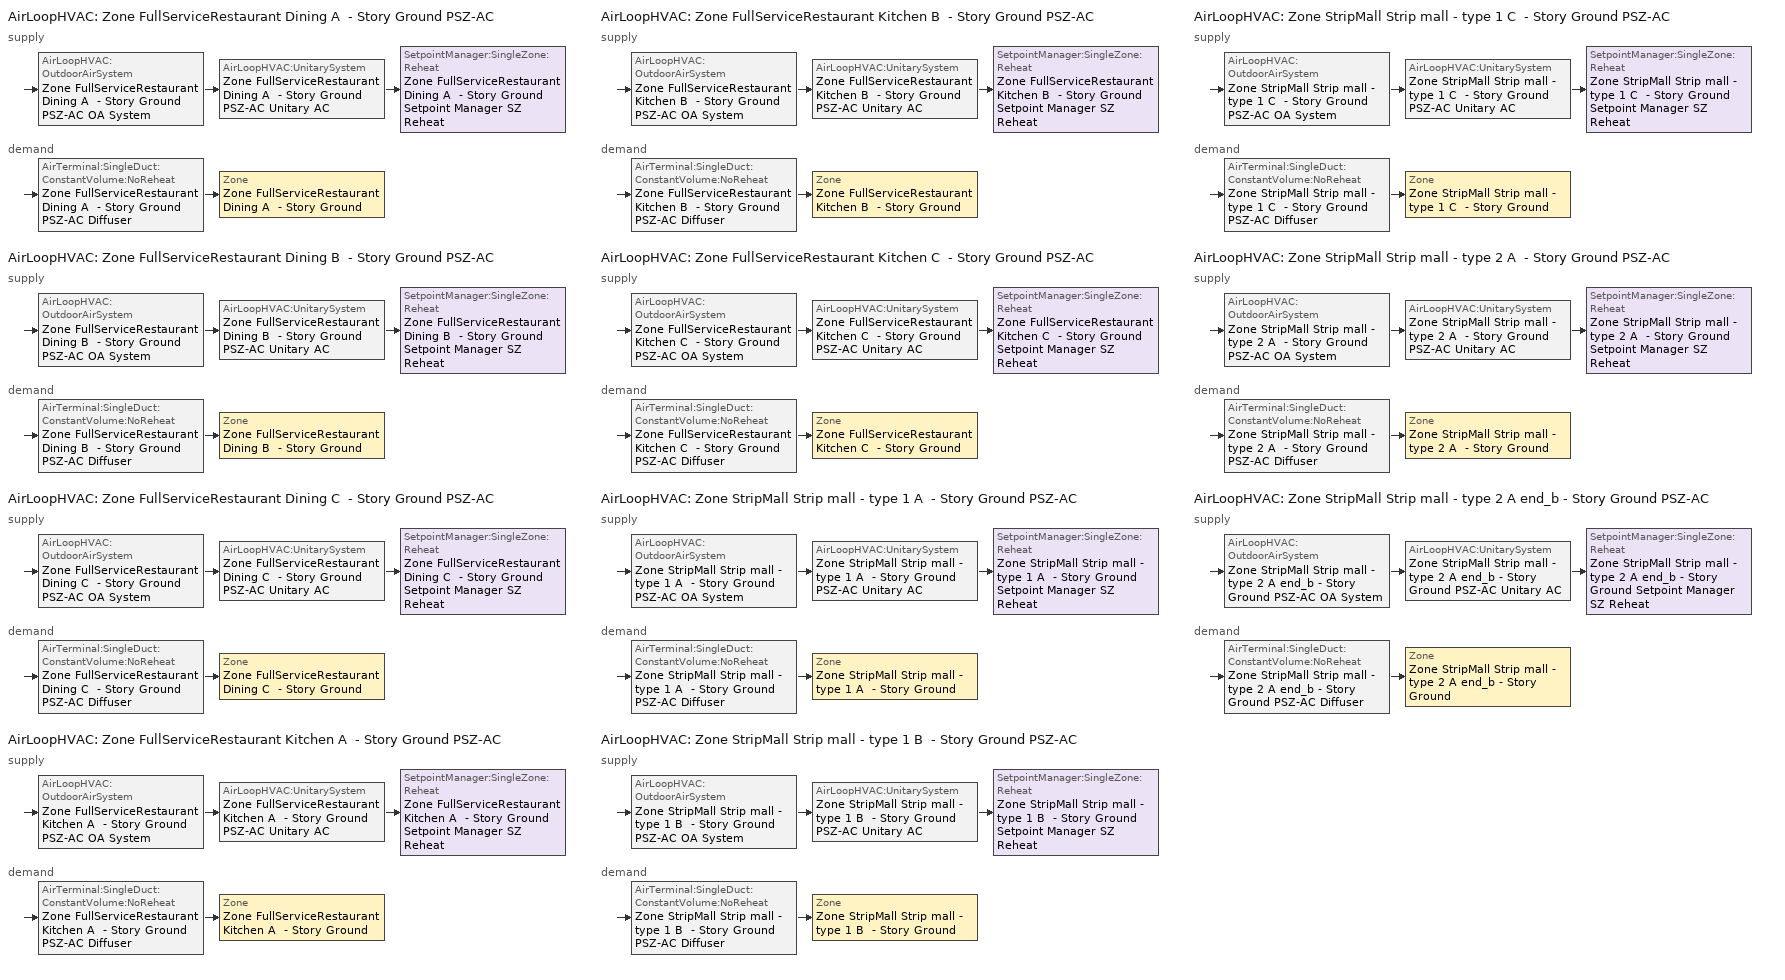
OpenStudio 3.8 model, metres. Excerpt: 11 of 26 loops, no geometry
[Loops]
AirLoopHVAC 'Zone FullServiceRestaurant Dining A  - Story Ground PSZ-AC'
 supply: AirLoopHVAC:OutdoorAirSystem 'Zone FullServiceRestaurant Dining A  - Story Ground PSZ-AC OA System' > AirLoopHVAC:UnitarySystem 'Zone FullServiceRestaurant Dining A  - Story Ground PSZ-AC Unitary AC' > SetpointManager:SingleZone:Reheat 'Zone FullServiceRestaurant Dining A  - Story Ground Setpoint Manager SZ Reheat'
 demand: AirTerminal:SingleDuct:ConstantVolume:NoReheat 'Zone FullServiceRestaurant Dining A  - Story Ground PSZ-AC Diffuser' > Zone 'Zone FullServiceRestaurant Dining A  - Story Ground'
AirLoopHVAC 'Zone FullServiceRestaurant Dining B  - Story Ground PSZ-AC'
 supply: AirLoopHVAC:OutdoorAirSystem 'Zone FullServiceRestaurant Dining B  - Story Ground PSZ-AC OA System' > AirLoopHVAC:UnitarySystem 'Zone FullServiceRestaurant Dining B  - Story Ground PSZ-AC Unitary AC' > SetpointManager:SingleZone:Reheat 'Zone FullServiceRestaurant Dining B  - Story Ground Setpoint Manager SZ Reheat'
 demand: AirTerminal:SingleDuct:ConstantVolume:NoReheat 'Zone FullServiceRestaurant Dining B  - Story Ground PSZ-AC Diffuser' > Zone 'Zone FullServiceRestaurant Dining B  - Story Ground'
AirLoopHVAC 'Zone FullServiceRestaurant Dining C  - Story Ground PSZ-AC'
 supply: AirLoopHVAC:OutdoorAirSystem 'Zone FullServiceRestaurant Dining C  - Story Ground PSZ-AC OA System' > AirLoopHVAC:UnitarySystem 'Zone FullServiceRestaurant Dining C  - Story Ground PSZ-AC Unitary AC' > SetpointManager:SingleZone:Reheat 'Zone FullServiceRestaurant Dining C  - Story Ground Setpoint Manager SZ Reheat'
 demand: AirTerminal:SingleDuct:ConstantVolume:NoReheat 'Zone FullServiceRestaurant Dining C  - Story Ground PSZ-AC Diffuser' > Zone 'Zone FullServiceRestaurant Dining C  - Story Ground'
AirLoopHVAC 'Zone FullServiceRestaurant Kitchen A  - Story Ground PSZ-AC'
 supply: AirLoopHVAC:OutdoorAirSystem 'Zone FullServiceRestaurant Kitchen A  - Story Ground PSZ-AC OA System' > AirLoopHVAC:UnitarySystem 'Zone FullServiceRestaurant Kitchen A  - Story Ground PSZ-AC Unitary AC' > SetpointManager:SingleZone:Reheat 'Zone FullServiceRestaurant Kitchen A  - Story Ground Setpoint Manager SZ Reheat'
 demand: AirTerminal:SingleDuct:ConstantVolume:NoReheat 'Zone FullServiceRestaurant Kitchen A  - Story Ground PSZ-AC Diffuser' > Zone 'Zone FullServiceRestaurant Kitchen A  - Story Ground'
AirLoopHVAC 'Zone FullServiceRestaurant Kitchen B  - Story Ground PSZ-AC'
 supply: AirLoopHVAC:OutdoorAirSystem 'Zone FullServiceRestaurant Kitchen B  - Story Ground PSZ-AC OA System' > AirLoopHVAC:UnitarySystem 'Zone FullServiceRestaurant Kitchen B  - Story Ground PSZ-AC Unitary AC' > SetpointManager:SingleZone:Reheat 'Zone FullServiceRestaurant Kitchen B  - Story Ground Setpoint Manager SZ Reheat'
 demand: AirTerminal:SingleDuct:ConstantVolume:NoReheat 'Zone FullServiceRestaurant Kitchen B  - Story Ground PSZ-AC Diffuser' > Zone 'Zone FullServiceRestaurant Kitchen B  - Story Ground'
AirLoopHVAC 'Zone FullServiceRestaurant Kitchen C  - Story Ground PSZ-AC'
 supply: AirLoopHVAC:OutdoorAirSystem 'Zone FullServiceRestaurant Kitchen C  - Story Ground PSZ-AC OA System' > AirLoopHVAC:UnitarySystem 'Zone FullServiceRestaurant Kitchen C  - Story Ground PSZ-AC Unitary AC' > SetpointManager:SingleZone:Reheat 'Zone FullServiceRestaurant Kitchen C  - Story Ground Setpoint Manager SZ Reheat'
 demand: AirTerminal:SingleDuct:ConstantVolume:NoReheat 'Zone FullServiceRestaurant Kitchen C  - Story Ground PSZ-AC Diffuser' > Zone 'Zone FullServiceRestaurant Kitchen C  - Story Ground'
AirLoopHVAC 'Zone StripMall Strip mall - type 1 A  - Story Ground PSZ-AC'
 supply: AirLoopHVAC:OutdoorAirSystem 'Zone StripMall Strip mall - type 1 A  - Story Ground PSZ-AC OA System' > AirLoopHVAC:UnitarySystem 'Zone StripMall Strip mall - type 1 A  - Story Ground PSZ-AC Unitary AC' > SetpointManager:SingleZone:Reheat 'Zone StripMall Strip mall - type 1 A  - Story Ground Setpoint Manager SZ Reheat'
 demand: AirTerminal:SingleDuct:ConstantVolume:NoReheat 'Zone StripMall Strip mall - type 1 A  - Story Ground PSZ-AC Diffuser' > Zone 'Zone StripMall Strip mall - type 1 A  - Story Ground'
AirLoopHVAC 'Zone StripMall Strip mall - type 1 B  - Story Ground PSZ-AC'
 supply: AirLoopHVAC:OutdoorAirSystem 'Zone StripMall Strip mall - type 1 B  - Story Ground PSZ-AC OA System' > AirLoopHVAC:UnitarySystem 'Zone StripMall Strip mall - type 1 B  - Story Ground PSZ-AC Unitary AC' > SetpointManager:SingleZone:Reheat 'Zone StripMall Strip mall - type 1 B  - Story Ground Setpoint Manager SZ Reheat'
 demand: AirTerminal:SingleDuct:ConstantVolume:NoReheat 'Zone StripMall Strip mall - type 1 B  - Story Ground PSZ-AC Diffuser' > Zone 'Zone StripMall Strip mall - type 1 B  - Story Ground'
AirLoopHVAC 'Zone StripMall Strip mall - type 1 C  - Story Ground PSZ-AC'
 supply: AirLoopHVAC:OutdoorAirSystem 'Zone StripMall Strip mall - type 1 C  - Story Ground PSZ-AC OA System' > AirLoopHVAC:UnitarySystem 'Zone StripMall Strip mall - type 1 C  - Story Ground PSZ-AC Unitary AC' > SetpointManager:SingleZone:Reheat 'Zone StripMall Strip mall - type 1 C  - Story Ground Setpoint Manager SZ Reheat'
 demand: AirTerminal:SingleDuct:ConstantVolume:NoReheat 'Zone StripMall Strip mall - type 1 C  - Story Ground PSZ-AC Diffuser' > Zone 'Zone StripMall Strip mall - type 1 C  - Story Ground'
AirLoopHVAC 'Zone StripMall Strip mall - type 2 A  - Story Ground PSZ-AC'
 supply: AirLoopHVAC:OutdoorAirSystem 'Zone StripMall Strip mall - type 2 A  - Story Ground PSZ-AC OA System' > AirLoopHVAC:UnitarySystem 'Zone StripMall Strip mall - type 2 A  - Story Ground PSZ-AC Unitary AC' > SetpointManager:SingleZone:Reheat 'Zone StripMall Strip mall - type 2 A  - Story Ground Setpoint Manager SZ Reheat'
 demand: AirTerminal:SingleDuct:ConstantVolume:NoReheat 'Zone StripMall Strip mall - type 2 A  - Story Ground PSZ-AC Diffuser' > Zone 'Zone StripMall Strip mall - type 2 A  - Story Ground'
AirLoopHVAC 'Zone StripMall Strip mall - type 2 A end_b - Story Ground PSZ-AC'
 supply: AirLoopHVAC:OutdoorAirSystem 'Zone StripMall Strip mall - type 2 A end_b - Story Ground PSZ-AC OA System' > AirLoopHVAC:UnitarySystem 'Zone StripMall Strip mall - type 2 A end_b - Story Ground PSZ-AC Unitary AC' > SetpointManager:SingleZone:Reheat 'Zone StripMall Strip mall - type 2 A end_b - Story Ground Setpoint Manager SZ Reheat'
 demand: AirTerminal:SingleDuct:ConstantVolume:NoReheat 'Zone StripMall Strip mall - type 2 A end_b - Story Ground PSZ-AC Diffuser' > Zone 'Zone StripMall Strip mall - type 2 A end_b - Story Ground'
[Sizing:Zone] Zone Cooling Design Supply Air Temperature Input Method=SupplyAirTemperature; Zone Cooling Design Supply Air Temperature {C}=12.7778; Zone Cooling Design Supply Air Temperature Difference {deltaC}=11.11; Zone Heating Design Supply Air Temperature Input Method=SupplyAirTemperature; Zone Heating Design Supply Air Temperature {C}=50; Zone Heating Design Supply Air Temperature Difference {deltaC}=11.11; Zone Cooling Design Supply Air Humidity Ratio {kg-H2O/kg-air}=0.0085; Zone Heating Design Supply Air Humidity Ratio {kg-H2O/kg-air}=0.008; Cooling Design Air Flow Method=DesignDay; Heating Design Air Flow Method=DesignDay; Account for Dedicated Outdoor Air System=No; Dedicated Outdoor Air System Control Strategy=NeutralSupplyAir; Dedicated Outdoor Air Low Setpoint Temperature for Design {C}=autosize; Dedicated Outdoor Air High Setpoint Temperature for Design {C}=autosize; Zone Load Sizing Method=Sensible Load Only No Latent Load; Zone Latent Cooling Design Supply Air Humidity Ratio Input Method=HumidityRatioDifference; Zone Cooling Design Supply Air Humidity Ratio Difference {kgWater/kgDryAir}=0.005; Zone Latent Heating Design Supply Air Humidity Ratio Input Method=HumidityRatioDifference; Zone Humidification Design Supply Air Humidity Ratio Difference {kgWater/kgDryAir}=0.005
Zone FullServiceRestaurant Kitchen A  - Story Ground; Zone FullServiceRestaurant Kitchen B  - Story Ground; Zone FullServiceRestaurant Kitchen C  - Story Ground; Zone FullServiceRestaurant Dining A  - Story Ground; Zone FullServiceRestaurant Dining B  - Story Ground; Zone FullServiceRestaurant Dining C  - Story Ground; Zone StripMall Strip mall - type 1 A  - Story Ground; Zone StripMall Strip mall - type 1 B  - Story Ground; Zone StripMall Strip mall - type 1 C  - Story Ground; Zone StripMall Strip mall - type 2 A  - Story Ground; Zone StripMall Strip mall - type 2 A end_b - Story Ground
[Zone equipment]
Zone FullServiceRestaurant Kitchen A  - Story Ground: Zone FullServiceRestaurant Kitchen A  - Story Ground Exhaust Fan, Zone FullServiceRestaurant Kitchen A  - Story Ground PSZ-AC Diffuser
Zone FullServiceRestaurant Kitchen B  - Story Ground: Zone FullServiceRestaurant Kitchen B  - Story Ground Exhaust Fan, Zone FullServiceRestaurant Kitchen B  - Story Ground PSZ-AC Diffuser
Zone FullServiceRestaurant Kitchen C  - Story Ground: Zone FullServiceRestaurant Kitchen C  - Story Ground Exhaust Fan, Zone FullServiceRestaurant Kitchen C  - Story Ground PSZ-AC Diffuser
Zone FullServiceRestaurant Dining A  - Story Ground: Zone FullServiceRestaurant Kitchen A  - Story Ground Transfer Air Source, Zone FullServiceRestaurant Dining A  - Story Ground PSZ-AC Diffuser
Zone FullServiceRestaurant Dining B  - Story Ground: Zone FullServiceRestaurant Kitchen B  - Story Ground Transfer Air Source, Zone FullServiceRestaurant Dining B  - Story Ground PSZ-AC Diffuser
Zone FullServiceRestaurant Dining C  - Story Ground: Zone FullServiceRestaurant Kitchen C  - Story Ground Transfer Air Source, Zone FullServiceRestaurant Dining C  - Story Ground PSZ-AC Diffuser
Zone StripMall Strip mall - type 1 A  - Story Ground: Zone StripMall Strip mall - type 1 A  - Story Ground PSZ-AC Diffuser
Zone StripMall Strip mall - type 1 B  - Story Ground: Zone StripMall Strip mall - type 1 B  - Story Ground PSZ-AC Diffuser
Zone StripMall Strip mall - type 1 C  - Story Ground: Zone StripMall Strip mall - type 1 C  - Story Ground PSZ-AC Diffuser
Zone StripMall Strip mall - type 2 A  - Story Ground: Zone StripMall Strip mall - type 2 A  - Story Ground PSZ-AC Diffuser
Zone StripMall Strip mall - type 2 A end_b - Story Ground: Zone StripMall Strip mall - type 2 A end_b - Story Ground PSZ-AC Diffuser
[Fan:ZoneExhaust] Availability Schedule=RestaurantSitDown Kitchen_Exhaust_SCH; Fan Total Efficiency=0.0273754; Pressure Rise {Pa}=124.544; System Availability Manager Coupling Mode=Decoupled
Name | Maximum Flow Rate {m3/s} | Flow Fraction Schedule | Balanced Exhaust Fraction Schedule
Zone FullServiceRestaurant Kitchen A  - Story Ground Exhaust Fan; Zone FullServiceRestaurant Kitchen C  - Story Ground Exhaust Fan | 0.0357665 | RestaurantSitDown Kitchen_Exhaust_SCH | RestaurantSitDown Kitchen Exhaust Fan Balanced Exhaust Fraction Schedule
Zone FullServiceRestaurant Kitchen A  - Story Ground Transfer Air Source; Zone FullServiceRestaurant Kitchen C  - Story Ground Transfer Air Source | 0.0333955
Zone FullServiceRestaurant Kitchen B  - Story Ground Exhaust Fan | 0.0861824 | RestaurantSitDown Kitchen_Exhaust_SCH | RestaurantSitDown Kitchen Exhaust Fan Balanced Exhaust Fraction Schedule
Zone FullServiceRestaurant Kitchen B  - Story Ground Transfer Air Source | 0.0804694
[AirLoopHVAC] Design Return Air Flow Fraction of Supply Air Flow=1
Name | Availability Schedule | Design Supply Air Flow Rate {m3/s}
Zone FullServiceRestaurant Dining A  - Story Ground PSZ-AC | Zone FullServiceRestaurant Dining A  - Story Ground PSZ-AC_constant_night_fan_schedule | 0.505463
Zone FullServiceRestaurant Dining B  - Story Ground PSZ-AC | Zone FullServiceRestaurant Dining B  - Story Ground PSZ-AC_constant_night_fan_schedule | 0.953811
Zone FullServiceRestaurant Dining C  - Story Ground PSZ-AC | Zone FullServiceRestaurant Dining C  - Story Ground PSZ-AC_constant_night_fan_schedule | 0.521251
Zone FullServiceRestaurant Kitchen A  - Story Ground PSZ-AC | Zone FullServiceRestaurant Kitchen A  - Story Ground PSZ-AC_constant_night_fan_schedule | 0.955794
Zone FullServiceRestaurant Kitchen B  - Story Ground PSZ-AC | Zone FullServiceRestaurant Kitchen B  - Story Ground PSZ-AC_constant_night_fan_schedule | 1.05678
Zone FullServiceRestaurant Kitchen C  - Story Ground PSZ-AC | Zone FullServiceRestaurant Kitchen C  - Story Ground PSZ-AC_constant_night_fan_schedule | 0.962839
Zone StripMall Strip mall - type 1 A  - Story Ground PSZ-AC | Zone StripMall Strip mall - type 1 A  - Story Ground PSZ-AC_constant_night_fan_schedule | 0.717039
Zone StripMall Strip mall - type 1 B  - Story Ground PSZ-AC | Zone StripMall Strip mall - type 1 B  - Story Ground PSZ-AC_constant_night_fan_schedule | 1.19957
Zone StripMall Strip mall - type 1 C  - Story Ground PSZ-AC | Zone StripMall Strip mall - type 1 C  - Story Ground PSZ-AC_constant_night_fan_schedule | 0.765892
Zone StripMall Strip mall - type 2 A  - Story Ground PSZ-AC | Zone StripMall Strip mall - type 2 A  - Story Ground PSZ-AC_constant_night_fan_schedule | 0.529077
Zone StripMall Strip mall - type 2 A end_b - Story Ground PSZ-AC | Zone StripMall Strip mall - type 2 A end_b - Story Ground PSZ-AC_constant_night_fan_schedule | 0.18631
[Sizing:System] Type of Load to Size On=Sensible; Central Heating Maximum System Air Flow Ratio=1; Preheat Design Temperature {C}=7.22222; Preheat Design Humidity Ratio {kg-H2O/kg-Air}=0.008; Precool Design Temperature {C}=12.7778; Precool Design Humidity Ratio {kg-H2O/kg-Air}=0.008; Central Cooling Design Supply Air Temperature {C}=12.7778; Central Heating Design Supply Air Temperature {C}=50; Sizing Option=Coincident; 100% Outdoor Air in Cooling=No; 100% Outdoor Air in Heating=No; Central Cooling Design Supply Air Humidity Ratio {kg-H2O/kg-Air}=0.0085; Central Heating Design Supply Air Humidity Ratio {kg-H2O/kg-Air}=0.008; Cooling Design Air Flow Method=DesignDay; Heating Design Air Flow Method=DesignDay; System Outdoor Air Method=ZoneSum; Zone Maximum Outdoor Air Fraction=1; Cooling Supply Air Flow Rate Per Floor Area {m3/s-m2}=0.00996765; Cooling Fraction of Autosized Cooling Supply Air Flow Rate=1; Cooling Supply Air Flow Rate Per Unit Cooling Capacity {m3/s-W}=3.94755e-05; Heating Supply Air Flow Rate Per Floor Area {m3/s-m2}=0.00996765; Heating Fraction of Autosized Heating Supply Air Flow Rate=1; Heating Fraction of Autosized Cooling Supply Air Flow Rate=1; Heating Supply Air Flow Rate Per Unit Heating Capacity {m3/s-W}=3.15882e-05; Cooling Design Capacity Method=CoolingDesignCapacity; Cooling Design Capacity Per Floor Area {W/m2}=234.7; Fraction of Autosized Cooling Design Capacity=1; Heating Design Capacity Method=HeatingDesignCapacity; Heating Design Capacity Per Floor Area {W/m2}=157; Fraction of Autosized Heating Design Capacity=1; Central Cooling Capacity Control Method=OnOff; Occupant Diversity=1
Name | Design Outdoor Air Flow Rate {m3/s} | Cooling Design Capacity {W} | Heating Design Capacity {W}
Zone FullServiceRestaurant Dining A  - Story Ground PSZ-AC | 0.505463 | 5858.38 | 12183.46
Zone FullServiceRestaurant Dining B  - Story Ground PSZ-AC | 0.953811 | 12243.65 | 29357.1
Zone FullServiceRestaurant Dining C  - Story Ground PSZ-AC | 0.521251 | 5787.06 | 12183.46
Zone FullServiceRestaurant Kitchen A  - Story Ground PSZ-AC | 0.955794 | 8170.81 | 1772.09
Zone FullServiceRestaurant Kitchen B  - Story Ground PSZ-AC | 1.05678 | 9387.37 | 3862.75
Zone FullServiceRestaurant Kitchen C  - Story Ground PSZ-AC | 0.962839 | 8199.83 | 1772.95
Zone StripMall Strip mall - type 1 A  - Story Ground PSZ-AC | 0.717039 | 7027.67 | 9901.28
Zone StripMall Strip mall - type 1 B  - Story Ground PSZ-AC | 1.19957 | 12936.08 | 20335.66
Zone StripMall Strip mall - type 1 C  - Story Ground PSZ-AC | 0.765892 | 7262.29 | 9907.72
Zone StripMall Strip mall - type 2 A  - Story Ground PSZ-AC | 0.529077 | 5199.53 | 7474.63
Zone StripMall Strip mall - type 2 A end_b - Story Ground PSZ-AC | 0.18631 | 1845.81 | 3613
[SetpointManager:SingleZone:Reheat] Minimum Supply Air Temperature {C}=12.7778; Maximum Supply Air Temperature {C}=50
Name | Control Zone | Setpoint Node or NodeList
Zone FullServiceRestaurant Dining A  - Story Ground Setpoint Manager SZ Reheat | Zone FullServiceRestaurant Dining A  - Story Ground | Zone FullServiceRestaurant Dining A  - Story Ground PSZ-AC Supply Outlet Node
Zone FullServiceRestaurant Dining B  - Story Ground Setpoint Manager SZ Reheat | Zone FullServiceRestaurant Dining B  - Story Ground | Zone FullServiceRestaurant Dining B  - Story Ground PSZ-AC Supply Outlet Node
Zone FullServiceRestaurant Dining C  - Story Ground Setpoint Manager SZ Reheat | Zone FullServiceRestaurant Dining C  - Story Ground | Zone FullServiceRestaurant Dining C  - Story Ground PSZ-AC Supply Outlet Node
Zone FullServiceRestaurant Kitchen A  - Story Ground Setpoint Manager SZ Reheat | Zone FullServiceRestaurant Kitchen A  - Story Ground | Zone FullServiceRestaurant Kitchen A  - Story Ground PSZ-AC Supply Outlet Node
Zone FullServiceRestaurant Kitchen B  - Story Ground Setpoint Manager SZ Reheat | Zone FullServiceRestaurant Kitchen B  - Story Ground | Zone FullServiceRestaurant Kitchen B  - Story Ground PSZ-AC Supply Outlet Node
Zone FullServiceRestaurant Kitchen C  - Story Ground Setpoint Manager SZ Reheat | Zone FullServiceRestaurant Kitchen C  - Story Ground | Zone FullServiceRestaurant Kitchen C  - Story Ground PSZ-AC Supply Outlet Node
Zone StripMall Strip mall - type 1 A  - Story Ground Setpoint Manager SZ Reheat | Zone StripMall Strip mall - type 1 A  - Story Ground | Zone StripMall Strip mall - type 1 A  - Story Ground PSZ-AC Supply Outlet Node
Zone StripMall Strip mall - type 1 B  - Story Ground Setpoint Manager SZ Reheat | Zone StripMall Strip mall - type 1 B  - Story Ground | Zone StripMall Strip mall - type 1 B  - Story Ground PSZ-AC Supply Outlet Node
Zone StripMall Strip mall - type 1 C  - Story Ground Setpoint Manager SZ Reheat | Zone StripMall Strip mall - type 1 C  - Story Ground | Zone StripMall Strip mall - type 1 C  - Story Ground PSZ-AC Supply Outlet Node
Zone StripMall Strip mall - type 2 A  - Story Ground Setpoint Manager SZ Reheat | Zone StripMall Strip mall - type 2 A  - Story Ground | Zone StripMall Strip mall - type 2 A  - Story Ground PSZ-AC Supply Outlet Node
Zone StripMall Strip mall - type 2 A end_b - Story Ground Setpoint Manager SZ Reheat | Zone StripMall Strip mall - type 2 A end_b - Story Ground | Zone StripMall Strip mall - type 2 A end_b - Story Ground PSZ-AC Supply Outlet Node
[Coil:Heating:Gas] Availability Schedule=Always On Discrete; Gas Burner Efficiency=0.8; On Cycle Parasitic Electric Load {W}=0; Off Cycle Parasitic Gas Load {W}=0
Name | Nominal Capacity {W}
Zone FullServiceRestaurant Dining A  - Story Ground PSZ-AC Gas Htg Coil 63kBtu/hr 0.8 Thermal Eff | 21319.7
Zone FullServiceRestaurant Dining B  - Story Ground PSZ-AC Gas Htg Coil 140kBtu/hr 0.8 Thermal Eff | 43898.1
Zone FullServiceRestaurant Dining C  - Story Ground PSZ-AC Gas Htg Coil 63kBtu/hr 0.8 Thermal Eff | 21766.3
Zone FullServiceRestaurant Kitchen A  - Story Ground PSZ-AC Gas Htg Coil 18kBtu/hr 0.8 Thermal Eff | 27962.2
Zone FullServiceRestaurant Kitchen B  - Story Ground PSZ-AC Gas Htg Coil 45kBtu/hr 0.8 Thermal Eff | 32119.6
Zone FullServiceRestaurant Kitchen C  - Story Ground PSZ-AC Gas Htg Coil 18kBtu/hr 0.8 Thermal Eff | 28161.5
Zone StripMall Strip mall - type 1 A  - Story Ground PSZ-AC Gas Htg Coil 111kBtu/hr 0.8 Thermal Eff | 25145.6
Zone StripMall Strip mall - type 1 B  - Story Ground PSZ-AC Gas Htg Coil 228kBtu/hr 0.8 Thermal Eff | 45647.8
Zone StripMall Strip mall - type 1 C  - Story Ground PSZ-AC Gas Htg Coil 111kBtu/hr 0.8 Thermal Eff | 26527.4
Zone StripMall Strip mall - type 2 A  - Story Ground PSZ-AC Gas Htg Coil 68kBtu/hr 0.8 Thermal Eff | 18603.4
Zone StripMall Strip mall - type 2 A end_b - Story Ground PSZ-AC Gas Htg Coil 23kBtu/hr 0.8 Thermal Eff | 6495.72
[Coil:Heating:Electric] Availability Schedule=Always Off Discrete; Efficiency=1; Nominal Capacity {W}=0
Zone FullServiceRestaurant Dining A  - Story Ground PSZ-AC No Heat; Zone FullServiceRestaurant Dining B  - Story Ground PSZ-AC No Heat; Zone FullServiceRestaurant Dining C  - Story Ground PSZ-AC No Heat; Zone FullServiceRestaurant Kitchen A  - Story Ground PSZ-AC No Heat; Zone FullServiceRestaurant Kitchen B  - Story Ground PSZ-AC No Heat; Zone FullServiceRestaurant Kitchen C  - Story Ground PSZ-AC No Heat; Zone StripMall Strip mall - type 1 A  - Story Ground PSZ-AC No Heat; Zone StripMall Strip mall - type 1 B  - Story Ground PSZ-AC No Heat; Zone StripMall Strip mall - type 1 C  - Story Ground PSZ-AC No Heat; Zone StripMall Strip mall - type 2 A  - Story Ground PSZ-AC No Heat; Zone StripMall Strip mall - type 2 A end_b - Story Ground PSZ-AC No Heat
[Coil:Cooling:DX:SingleSpeed] Availability Schedule=Always On Discrete; Rated Sensible Heat Ratio=0.800655; Rated Evaporator Fan Power Per Volume Flow Rate 2017 {W/(m3/s)}=773.3; Rated Evaporator Fan Power Per Volume Flow Rate 2023 {W/(m3/s)}=934.4; Total Cooling Capacity Function of Temperature Curve=DOE Ref DX Clg Coil Cool-Cap-fT; Total Cooling Capacity Function of Flow Fraction Curve=DOE Ref DX Clg Coil Cool-CAP-fFlow; Energy Input Ratio Function of Temperature Curve=DOE Ref DX Clg Coil Cool-EIR-fT; Energy Input Ratio Function of Flow Fraction Curve=DOE Ref DX Clg Coil Cool-EIR-fFlow; Part Load Fraction Correlation Curve=DOE Ref DX Clg Coil Cool-PLF-fPLR; Minimum Outdoor Dry-Bulb Temperature for Compressor Operation {C}=-25; Nominal Time for Condensate Removal to Begin {s}=0; Ratio of Initial Moisture Evaporation Rate and Steady State Latent Capacity=0; Maximum Cycling Rate {cycles/hr}=0; Latent Capacity Time Constant {s}=0; Condenser Type=AirCooled; Evaporative Condenser Effectiveness=0.9; Evaporative Condenser Air Flow Rate {m3/s}=autosize; Evaporative Condenser Pump Rated Power Consumption {W}=autosize; Crankcase Heater Capacity {W}=0; Maximum Outdoor Dry-Bulb Temperature for Crankcase Heater Operation {C}=10; Basin Heater Capacity {W/K}=0; Basin Heater Setpoint Temperature {C}=2
Name | Rated Total Cooling Capacity {W} | Rated COP {W/W} | Rated Air Flow Rate {m3/s}
Zone FullServiceRestaurant Dining A  - Story Ground PSZ-AC 1spd DX AC Clg Coil 24kBtu/hr 11.06SEER 24kBtu/hr 9.7SEER | 8367.21 | 3.14722 | 0.505463
Zone FullServiceRestaurant Dining B  - Story Ground PSZ-AC 1spd DX AC Clg Coil 54kBtu/hr 11.06SEER 56kBtu/hr 9.7SEER | 15789 | 3.14722 | 0.953811
Zone FullServiceRestaurant Dining C  - Story Ground PSZ-AC 1spd DX AC Clg Coil 24kBtu/hr 11.06SEER 24kBtu/hr 9.7SEER | 8628.55 | 3.14722 | 0.521251
Zone FullServiceRestaurant Kitchen A  - Story Ground PSZ-AC 1spd DX AC Clg Coil 10kBtu/hr 11.06SEER 10kBtu/hr 9.7SEER | 15821.8 | 3.14722 | 0.955794
Zone FullServiceRestaurant Kitchen B  - Story Ground PSZ-AC 1spd DX AC Clg Coil 25kBtu/hr 11.06SEER 22kBtu/hr 9.7SEER | 17493.5 | 3.14722 | 1.05678
Zone FullServiceRestaurant Kitchen C  - Story Ground PSZ-AC 1spd DX AC Clg Coil 9kBtu/hr 11.06SEER 9kBtu/hr 9.7SEER | 15938.4 | 3.14722 | 0.962839
Zone StripMall Strip mall - type 1 A  - Story Ground PSZ-AC 1spd DX AC Clg Coil 57kBtu/hr 11.06SEER 60kBtu/hr 9.7SEER | 11869.5 | 3.14722 | 0.717039
Zone StripMall Strip mall - type 1 B  - Story Ground PSZ-AC 1spd DX AC Clg Coil 114kBtu/hr 9.63EER 132kBtu/hr 8.9EER | 19857.2 | 3.09963 | 1.19957
Zone StripMall Strip mall - type 1 C  - Story Ground PSZ-AC 1spd DX AC Clg Coil 57kBtu/hr 11.06SEER 58kBtu/hr 9.7SEER | 12678.2 | 3.14722 | 0.765892
Zone StripMall Strip mall - type 2 A  - Story Ground PSZ-AC 1spd DX AC Clg Coil 34kBtu/hr 11.06SEER 35kBtu/hr 9.7SEER | 8758.11 | 3.14722 | 0.529077
Zone StripMall Strip mall - type 2 A end_b - Story Ground PSZ-AC 1spd DX AC Clg Coil 11kBtu/hr 11.06SEER 12kBtu/hr 9.7SEER | 3084.09 | 3.14722 | 0.18631
[Fan:OnOff] Availability Schedule=Always On Discrete; Pressure Rise {Pa}=622.722; Motor In Airstream Fraction=1
Name | Fan Total Efficiency | Maximum Flow Rate {m3/s} | Motor Efficiency | Fan Power Ratio Function of Speed Ratio Curve | Fan Efficiency Ratio Function of Speed Ratio Curve
Zone FullServiceRestaurant Dining A  - Story Ground PSZ-AC Fan | 0.53625 | 0.505463 | 0.825 | Fan On Off Power Curve | Fan On Off Efficiency Curve
Zone FullServiceRestaurant Dining B  - Story Ground PSZ-AC Fan | 0.546 | 0.953811 | 0.84 | Fan On Off Power Curve 1 | Fan On Off Efficiency Curve 1
Zone FullServiceRestaurant Dining C  - Story Ground PSZ-AC Fan | 0.53625 | 0.521251 | 0.825 | Fan On Off Power Curve 2 | Fan On Off Efficiency Curve 2
Zone FullServiceRestaurant Kitchen A  - Story Ground PSZ-AC Fan | 0.53625 | 0.955794 | 0.825 | Fan On Off Power Curve 3 | Fan On Off Efficiency Curve 3
Zone FullServiceRestaurant Kitchen B  - Story Ground PSZ-AC Fan | 0.53625 | 1.05678 | 0.825 | Fan On Off Power Curve 4 | Fan On Off Efficiency Curve 4
Zone FullServiceRestaurant Kitchen C  - Story Ground PSZ-AC Fan | 0.53625 | 0.962839 | 0.825 | Fan On Off Power Curve 5 | Fan On Off Efficiency Curve 5
Zone StripMall Strip mall - type 1 A  - Story Ground PSZ-AC Fan | 0.546 | 0.717039 | 0.84 | Fan On Off Power Curve 6 | Fan On Off Efficiency Curve 6
Zone StripMall Strip mall - type 1 B  - Story Ground PSZ-AC Fan | 0.56875 | 1.19957 | 0.875 | Fan On Off Power Curve 7 | Fan On Off Efficiency Curve 7
Zone StripMall Strip mall - type 1 C  - Story Ground PSZ-AC Fan | 0.546 | 0.765892 | 0.84 | Fan On Off Power Curve 8 | Fan On Off Efficiency Curve 8
Zone StripMall Strip mall - type 2 A  - Story Ground PSZ-AC Fan | 0.53625 | 0.529077 | 0.825 | Fan On Off Power Curve 9 | Fan On Off Efficiency Curve 9
Zone StripMall Strip mall - type 2 A end_b - Story Ground PSZ-AC Fan | 0.53625 | 0.18631 | 0.825 | Fan On Off Power Curve 10 | Fan On Off Efficiency Curve 10
[AirLoopHVAC:UnitarySystem] Control Type=Load; Dehumidification Control Type=None; Availability Schedule=Always On Discrete; Fan Placement=DrawThrough; DX Heating Coil Sizing Ratio=1; Use DOAS DX Cooling Coil=No; DOAS DX Cooling Coil Leaving Minimum Air Temperature {C}=2; Latent Load Control=SensibleOnlyLoadControl; Supply Air Flow Rate Method During Cooling Operation=SupplyAirFlowRate; Supply Air Flow Rate Method During Heating Operation=SupplyAirFlowRate; Supply Air Flow Rate Method When No Cooling or Heating is Required=None; No Load Supply Air Flow Rate Control Set To Low Speed=Yes; Maximum Supply Air Temperature {C}=50; Maximum Outdoor Dry-Bulb Temperature for Supplemental Heater Operation {C}=21; Ancilliary On-Cycle Electric Power {W}=0; Ancilliary Off-Cycle Electric Power {W}=0
Name | Controlling Zone or Thermostat Location | Supply Fan | Supply Air Fan Operating Mode Schedule | Heating Coil | Cooling Coil | Supplemental Heating Coil | Supply Air Flow Rate During Cooling Operation {m3/s} | Supply Air Flow Rate During Heating Operation {m3/s}
Zone FullServiceRestaurant Dining A  - Story Ground PSZ-AC Unitary AC | Zone FullServiceRestaurant Dining A  - Story Ground | Zone FullServiceRestaurant Dining A  - Story Ground PSZ-AC Fan | Zone FullServiceRestaurant Dining A  - Story Ground PSZ-AC_constant_night_fan_schedule | Zone FullServiceRestaurant Dining A  - Story Ground PSZ-AC Gas Htg Coil 63kBtu/hr 0.8 Thermal Eff | Zone FullServiceRestaurant Dining A  - Story Ground PSZ-AC 1spd DX AC Clg Coil 24kBtu/hr 11.06SEER 24kBtu/hr 9.7SEER | Zone FullServiceRestaurant Dining A  - Story Ground PSZ-AC No Heat | 0.505463 | 0.505463
Zone FullServiceRestaurant Dining B  - Story Ground PSZ-AC Unitary AC | Zone FullServiceRestaurant Dining B  - Story Ground | Zone FullServiceRestaurant Dining B  - Story Ground PSZ-AC Fan | Zone FullServiceRestaurant Dining B  - Story Ground PSZ-AC_constant_night_fan_schedule | Zone FullServiceRestaurant Dining B  - Story Ground PSZ-AC Gas Htg Coil 140kBtu/hr 0.8 Thermal Eff | Zone FullServiceRestaurant Dining B  - Story Ground PSZ-AC 1spd DX AC Clg Coil 54kBtu/hr 11.06SEER 56kBtu/hr 9.7SEER | Zone FullServiceRestaurant Dining B  - Story Ground PSZ-AC No Heat | 0.953811 | 0.953811
Zone FullServiceRestaurant Dining C  - Story Ground PSZ-AC Unitary AC | Zone FullServiceRestaurant Dining C  - Story Ground | Zone FullServiceRestaurant Dining C  - Story Ground PSZ-AC Fan | Zone FullServiceRestaurant Dining C  - Story Ground PSZ-AC_constant_night_fan_schedule | Zone FullServiceRestaurant Dining C  - Story Ground PSZ-AC Gas Htg Coil 63kBtu/hr 0.8 Thermal Eff | Zone FullServiceRestaurant Dining C  - Story Ground PSZ-AC 1spd DX AC Clg Coil 24kBtu/hr 11.06SEER 24kBtu/hr 9.7SEER | Zone FullServiceRestaurant Dining C  - Story Ground PSZ-AC No Heat | 0.521251 | 0.521251
Zone FullServiceRestaurant Kitchen A  - Story Ground PSZ-AC Unitary AC | Zone FullServiceRestaurant Kitchen A  - Story Ground | Zone FullServiceRestaurant Kitchen A  - Story Ground PSZ-AC Fan | Zone FullServiceRestaurant Kitchen A  - Story Ground PSZ-AC_constant_night_fan_schedule | Zone FullServiceRestaurant Kitchen A  - Story Ground PSZ-AC Gas Htg Coil 18kBtu/hr 0.8 Thermal Eff | Zone FullServiceRestaurant Kitchen A  - Story Ground PSZ-AC 1spd DX AC Clg Coil 10kBtu/hr 11.06SEER 10kBtu/hr 9.7SEER | Zone FullServiceRestaurant Kitchen A  - Story Ground PSZ-AC No Heat | 0.955794 | 0.955794
Zone FullServiceRestaurant Kitchen B  - Story Ground PSZ-AC Unitary AC | Zone FullServiceRestaurant Kitchen B  - Story Ground | Zone FullServiceRestaurant Kitchen B  - Story Ground PSZ-AC Fan | Zone FullServiceRestaurant Kitchen B  - Story Ground PSZ-AC_constant_night_fan_schedule | Zone FullServiceRestaurant Kitchen B  - Story Ground PSZ-AC Gas Htg Coil 45kBtu/hr 0.8 Thermal Eff | Zone FullServiceRestaurant Kitchen B  - Story Ground PSZ-AC 1spd DX AC Clg Coil 25kBtu/hr 11.06SEER 22kBtu/hr 9.7SEER | Zone FullServiceRestaurant Kitchen B  - Story Ground PSZ-AC No Heat | 1.05678 | 1.05678
Zone FullServiceRestaurant Kitchen C  - Story Ground PSZ-AC Unitary AC | Zone FullServiceRestaurant Kitchen C  - Story Ground | Zone FullServiceRestaurant Kitchen C  - Story Ground PSZ-AC Fan | Zone FullServiceRestaurant Kitchen C  - Story Ground PSZ-AC_constant_night_fan_schedule | Zone FullServiceRestaurant Kitchen C  - Story Ground PSZ-AC Gas Htg Coil 18kBtu/hr 0.8 Thermal Eff | Zone FullServiceRestaurant Kitchen C  - Story Ground PSZ-AC 1spd DX AC Clg Coil 9kBtu/hr 11.06SEER 9kBtu/hr 9.7SEER | Zone FullServiceRestaurant Kitchen C  - Story Ground PSZ-AC No Heat | 0.962839 | 0.962839
Zone StripMall Strip mall - type 1 A  - Story Ground PSZ-AC Unitary AC | Zone StripMall Strip mall - type 1 A  - Story Ground | Zone StripMall Strip mall - type 1 A  - Story Ground PSZ-AC Fan | Zone StripMall Strip mall - type 1 A  - Story Ground PSZ-AC_constant_night_fan_schedule | Zone StripMall Strip mall - type 1 A  - Story Ground PSZ-AC Gas Htg Coil 111kBtu/hr 0.8 Thermal Eff | Zone StripMall Strip mall - type 1 A  - Story Ground PSZ-AC 1spd DX AC Clg Coil 57kBtu/hr 11.06SEER 60kBtu/hr 9.7SEER | Zone StripMall Strip mall - type 1 A  - Story Ground PSZ-AC No Heat | 0.717039 | 0.717039
Zone StripMall Strip mall - type 1 B  - Story Ground PSZ-AC Unitary AC | Zone StripMall Strip mall - type 1 B  - Story Ground | Zone StripMall Strip mall - type 1 B  - Story Ground PSZ-AC Fan | Zone StripMall Strip mall - type 1 B  - Story Ground PSZ-AC_constant_night_fan_schedule | Zone StripMall Strip mall - type 1 B  - Story Ground PSZ-AC Gas Htg Coil 228kBtu/hr 0.8 Thermal Eff | Zone StripMall Strip mall - type 1 B  - Story Ground PSZ-AC 1spd DX AC Clg Coil 114kBtu/hr 9.63EER 132kBtu/hr 8.9EER | Zone StripMall Strip mall - type 1 B  - Story Ground PSZ-AC No Heat | 1.19957 | 1.19957
Zone StripMall Strip mall - type 1 C  - Story Ground PSZ-AC Unitary AC | Zone StripMall Strip mall - type 1 C  - Story Ground | Zone StripMall Strip mall - type 1 C  - Story Ground PSZ-AC Fan | Zone StripMall Strip mall - type 1 C  - Story Ground PSZ-AC_constant_night_fan_schedule | Zone StripMall Strip mall - type 1 C  - Story Ground PSZ-AC Gas Htg Coil 111kBtu/hr 0.8 Thermal Eff | Zone StripMall Strip mall - type 1 C  - Story Ground PSZ-AC 1spd DX AC Clg Coil 57kBtu/hr 11.06SEER 58kBtu/hr 9.7SEER | Zone StripMall Strip mall - type 1 C  - Story Ground PSZ-AC No Heat | 0.765892 | 0.765892
Zone StripMall Strip mall - type 2 A  - Story Ground PSZ-AC Unitary AC | Zone StripMall Strip mall - type 2 A  - Story Ground | Zone StripMall Strip mall - type 2 A  - Story Ground PSZ-AC Fan | Zone StripMall Strip mall - type 2 A  - Story Ground PSZ-AC_constant_night_fan_schedule | Zone StripMall Strip mall - type 2 A  - Story Ground PSZ-AC Gas Htg Coil 68kBtu/hr 0.8 Thermal Eff | Zone StripMall Strip mall - type 2 A  - Story Ground PSZ-AC 1spd DX AC Clg Coil 34kBtu/hr 11.06SEER 35kBtu/hr 9.7SEER | Zone StripMall Strip mall - type 2 A  - Story Ground PSZ-AC No Heat | 0.529077 | 0.529077
Zone StripMall Strip mall - type 2 A end_b - Story Ground PSZ-AC Unitary AC | Zone StripMall Strip mall - type 2 A end_b - Story Ground | Zone StripMall Strip mall - type 2 A end_b - Story Ground PSZ-AC Fan | Zone StripMall Strip mall - type 2 A end_b - Story Ground PSZ-AC_constant_night_fan_schedule | Zone StripMall Strip mall - type 2 A end_b - Story Ground PSZ-AC Gas Htg Coil 23kBtu/hr 0.8 Thermal Eff | Zone StripMall Strip mall - type 2 A end_b - Story Ground PSZ-AC 1spd DX AC Clg Coil 11kBtu/hr 11.06SEER 12kBtu/hr 9.7SEER | Zone StripMall Strip mall - type 2 A end_b - Story Ground PSZ-AC No Heat | 0.18631 | 0.18631
[Controller:OutdoorAir] Economizer Control Action Type=ModulateFlow; Lockout Type=LockoutWithCompressor; Minimum Limit Type=FixedMinimum; High Humidity Control=No; Heat Recovery Bypass Control Type=BypassWhenWithinEconomizerLimits; Economizer Operation Staging=InterlockedWithMechanicalCooling
Name | Minimum Outdoor Air Flow Rate {m3/s} | Maximum Outdoor Air Flow Rate {m3/s} | Economizer Control Type | Economizer Maximum Limit Dry-Bulb Temperature {C} | Economizer Maximum Limit Enthalpy {J/kg} | Minimum Outdoor Air Schedule | Controller Mechanical Ventilation
Zone FullServiceRestaurant Dining A  - Story Ground PSZ-AC OA System Controller | 0.182512 | 0.505463 | NoEconomizer | 28 | 64000 | Zone FullServiceRestaurant Dining A  - Story Ground PSZ-AC_night_ventcycle_schedule | Controller Mechanical Ventilation 1
Zone FullServiceRestaurant Dining B  - Story Ground PSZ-AC OA System Controller | 0.439779 | 0.953811 | NoEconomizer | 28 | 64000 | Zone FullServiceRestaurant Dining B  - Story Ground PSZ-AC_night_ventcycle_schedule | Controller Mechanical Ventilation 2
Zone FullServiceRestaurant Dining C  - Story Ground PSZ-AC OA System Controller | 0.182512 | 0.521251 | NoEconomizer | 28 | 64000 | Zone FullServiceRestaurant Dining C  - Story Ground PSZ-AC_night_ventcycle_schedule | Controller Mechanical Ventilation 3
Zone FullServiceRestaurant Kitchen A  - Story Ground PSZ-AC OA System Controller | 0.0240146 | 0.955794 | NoEconomizer | 28 | 64000 | Zone FullServiceRestaurant Kitchen A  - Story Ground PSZ-AC_night_ventcycle_schedule | Controller Mechanical Ventilation 4
Zone FullServiceRestaurant Kitchen B  - Story Ground PSZ-AC OA System Controller | 0.0578653 | 1.05678 | NoEconomizer | 28 | 64000 | Zone FullServiceRestaurant Kitchen B  - Story Ground PSZ-AC_night_ventcycle_schedule | Controller Mechanical Ventilation 5
Zone FullServiceRestaurant Kitchen C  - Story Ground PSZ-AC OA System Controller | 0.0240146 | 0.962839 | NoEconomizer | 28 | 64000 | Zone FullServiceRestaurant Kitchen C  - Story Ground PSZ-AC_night_ventcycle_schedule | Controller Mechanical Ventilation 6
Zone StripMall Strip mall - type 1 A  - Story Ground PSZ-AC OA System Controller | 0.126426 | 0.717039 | NoEconomizer | 28 | 64000 | Zone StripMall Strip mall - type 1 A  - Story Ground PSZ-AC_night_ventcycle_schedule | Controller Mechanical Ventilation 7
Zone StripMall Strip mall - type 1 B  - Story Ground PSZ-AC OA System Controller | 0.304635 | 1.19957 | FixedDryBulb | 23.8889 |  | Zone StripMall Strip mall - type 1 B  - Story Ground PSZ-AC_night_ventcycle_schedule | Controller Mechanical Ventilation 8
Zone StripMall Strip mall - type 1 C  - Story Ground PSZ-AC OA System Controller | 0.126426 | 0.765892 | NoEconomizer | 28 | 64000 | Zone StripMall Strip mall - type 1 C  - Story Ground PSZ-AC_night_ventcycle_schedule | Controller Mechanical Ventilation 9
Zone StripMall Strip mall - type 2 A  - Story Ground PSZ-AC OA System Controller | 0.0945699 | 0.529077 | NoEconomizer | 28 | 64000 | Zone StripMall Strip mall - type 2 A  - Story Ground PSZ-AC_night_ventcycle_schedule | Controller Mechanical Ventilation 10
Zone StripMall Strip mall - type 2 A end_b - Story Ground PSZ-AC OA System Controller | 0.0318565 | 0.18631 | NoEconomizer | 28 | 64000 | Zone StripMall Strip mall - type 2 A end_b - Story Ground PSZ-AC_night_ventcycle_schedule | Controller Mechanical Ventilation 11
[Controller:MechanicalVentilation] Availability Schedule=Always On Discrete
Controller Mechanical Ventilation 1; Controller Mechanical Ventilation 2; Controller Mechanical Ventilation 3; Controller Mechanical Ventilation 4; Controller Mechanical Ventilation 5; Controller Mechanical Ventilation 6; Controller Mechanical Ventilation 7; Controller Mechanical Ventilation 8; Controller Mechanical Ventilation 9; Controller Mechanical Ventilation 10; Controller Mechanical Ventilation 11
[AirLoopHVAC:OutdoorAirSystem]
Name | Controller
Zone FullServiceRestaurant Dining A  - Story Ground PSZ-AC OA System | Zone FullServiceRestaurant Dining A  - Story Ground PSZ-AC OA System Controller
Zone FullServiceRestaurant Dining B  - Story Ground PSZ-AC OA System | Zone FullServiceRestaurant Dining B  - Story Ground PSZ-AC OA System Controller
Zone FullServiceRestaurant Dining C  - Story Ground PSZ-AC OA System | Zone FullServiceRestaurant Dining C  - Story Ground PSZ-AC OA System Controller
Zone FullServiceRestaurant Kitchen A  - Story Ground PSZ-AC OA System | Zone FullServiceRestaurant Kitchen A  - Story Ground PSZ-AC OA System Controller
Zone FullServiceRestaurant Kitchen B  - Story Ground PSZ-AC OA System | Zone FullServiceRestaurant Kitchen B  - Story Ground PSZ-AC OA System Controller
Zone FullServiceRestaurant Kitchen C  - Story Ground PSZ-AC OA System | Zone FullServiceRestaurant Kitchen C  - Story Ground PSZ-AC OA System Controller
Zone StripMall Strip mall - type 1 A  - Story Ground PSZ-AC OA System | Zone StripMall Strip mall - type 1 A  - Story Ground PSZ-AC OA System Controller
Zone StripMall Strip mall - type 1 B  - Story Ground PSZ-AC OA System | Zone StripMall Strip mall - type 1 B  - Story Ground PSZ-AC OA System Controller
Zone StripMall Strip mall - type 1 C  - Story Ground PSZ-AC OA System | Zone StripMall Strip mall - type 1 C  - Story Ground PSZ-AC OA System Controller
Zone StripMall Strip mall - type 2 A  - Story Ground PSZ-AC OA System | Zone StripMall Strip mall - type 2 A  - Story Ground PSZ-AC OA System Controller
Zone StripMall Strip mall - type 2 A end_b - Story Ground PSZ-AC OA System | Zone StripMall Strip mall - type 2 A end_b - Story Ground PSZ-AC OA System Controller
[AirTerminal:SingleDuct:ConstantVolume:NoReheat] Availability Schedule=Always On Discrete
Name | Maximum Air Flow Rate {m3/s}
Zone FullServiceRestaurant Dining A  - Story Ground PSZ-AC Diffuser | 0.505463
Zone FullServiceRestaurant Dining B  - Story Ground PSZ-AC Diffuser | 0.953811
Zone FullServiceRestaurant Dining C  - Story Ground PSZ-AC Diffuser | 0.521251
Zone FullServiceRestaurant Kitchen A  - Story Ground PSZ-AC Diffuser | 0.955794
Zone FullServiceRestaurant Kitchen B  - Story Ground PSZ-AC Diffuser | 1.05678
Zone FullServiceRestaurant Kitchen C  - Story Ground PSZ-AC Diffuser | 0.962839
Zone StripMall Strip mall - type 1 A  - Story Ground PSZ-AC Diffuser | 0.717039
Zone StripMall Strip mall - type 1 B  - Story Ground PSZ-AC Diffuser | 1.19957
Zone StripMall Strip mall - type 1 C  - Story Ground PSZ-AC Diffuser | 0.765892
Zone StripMall Strip mall - type 2 A  - Story Ground PSZ-AC Diffuser | 0.529077
Zone StripMall Strip mall - type 2 A end_b - Story Ground PSZ-AC Diffuser | 0.18631
[Schedule:Ruleset]
Name | Default Day Schedule | Summer Design Day Schedule | Winter Design Day Schedule
RestaurantSitDown Kitchen_Exhaust_SCH | RestaurantSitDown Kitchen_Exhaust_SCH Default | RestaurantSitDown Kitchen_Exhaust_SCH Summer Design Day | RestaurantSitDown Kitchen_Exhaust_SCH Winter Design Day
RestaurantSitDown Kitchen Exhaust Fan Balanced Exhaust Fraction Schedule | RestaurantSitDown Kitchen Exhaust Fan Balanced Exhaust Fraction Schedule Default | RestaurantSitDown Kitchen Exhaust Fan Balanced Exhaust Fraction Schedule Summer Design Day | RestaurantSitDown Kitchen Exhaust Fan Balanced Exhaust Fraction Schedule Winter Design Day
[Schedule:Day]
RestaurantSitDown Kitchen_Exhaust_SCH Default: Average, 7, 0, 0, 16, 45, 1, 24, 0, 0
RestaurantSitDown Kitchen_Exhaust_SCH Winter Design Day; RestaurantSitDown Kitchen_Exhaust_SCH Summer Design Day: 5, 0, 0, 24, 0, 1
RestaurantSitDown Kitchen_Exhaust_SCH Default|WntrDsn|SmrDsn|Sun|Wkdy Day; autogen Schedule Rule 19 1_day_sch: Average, 5, 0, 0, 24, 0, 1
RestaurantSitDown Kitchen Exhaust Fan Balanced Exhaust Fraction Schedule Default: Average, 7, 0, 0, 17, 45, 0.93371, 24, 0, 0
RestaurantSitDown Kitchen Exhaust Fan Balanced Exhaust Fraction Schedule Winter Design Day; RestaurantSitDown Kitchen Exhaust Fan Balanced Exhaust Fraction Schedule Summer Design Day: 1, 0, 0.93371, 5, 0, 0, 24, 0, 0.93371
RestaurantSitDown Kitchen Exhaust Fan Balanced Exhaust Fraction Schedule Default|WntrDsn|SmrDsn|Sun|Wkdy Day; autogen Schedule Rule 20 1_day_sch: Average, 1, 0, 0.93371, 5, 0, 0, 24, 0, 0.93371
[Schedule:Rule] Apply Sunday=Yes; Apply Monday=Yes; Apply Tuesday=Yes; Apply Wednesday=Yes; Apply Thursday=Yes; Apply Friday=Yes
Name | Schedule Ruleset | Rule Order | Day Schedule | Date Specification Type | Start Month | Start Day | End Month | End Day | Apply Saturday | Specific Month 1 | Specific Day 1 | Specific Month 2 | Specific Day 2 | Specific Month 3 | Specific Day 3 | Specific Month 4 | Specific Day 4 | Specific Month 5 | Specific Day 5 | Specific Month 6 | Specific Day 6 | Specific Month 7 | Specific Day 7 | Specific Month 8 | Specific Day 8 | Specific Month 9 | Specific Day 9 | Specific Month 10 | Specific Day 10 | Specific Month 11 | Specific Day 11 | Specific Month 12 | Specific Day 12 | Specific Month 13 | Specific Day 13 | Specific Month 14 | Specific Day 14 | Specific Month 15 | Specific Day 15 | Specific Month 16 | Specific Day 16 | Specific Month 17 | Specific Day 17 | Specific Month 18 | Specific Day 18 | Specific Month 19 | Specific Day 19 | Specific Month 20 | Specific Day 20 | Specific Month 21 | Specific Day 21 | Specific Month 22 | Specific Day 22 | Specific Month 23 | Specific Day 23 | Specific Month 24 | Specific Day 24 | Specific Month 25 | Specific Day 25 | Specific Month 26 | Specific Day 26 | Specific Month 27 | Specific Day 27 | Specific Month 28 | Specific Day 28 | Specific Month 29 | Specific Day 29 | Specific Month 30 | Specific Day 30 | Specific Month 31 | Specific Day 31 | Specific Month 32 | Specific Day 32 | Specific Month 33 | Specific Day 33 | Specific Month 34 | Specific Day 34 | Specific Month 35 | Specific Day 35 | Specific Month 36 | Specific Day 36 | Specific Month 37 | Specific Day 37 | Specific Month 38 | Specific Day 38 | Specific Month 39 | Specific Day 39 | Specific Month 40 | Specific Day 40 | Specific Month 41 | Specific Day 41 | Specific Month 42 | Specific Day 42 | Specific Month 43 | Specific Day 43 | Specific Month 44 | Specific Day 44 | Specific Month 45 | Specific Day 45 | Specific Month 46 | Specific Day 46 | Specific Month 47 | Specific Day 47 | Specific Month 48 | Specific Day 48 | Specific Month 49 | Specific Day 49 | Specific Month 50 | Specific Day 50 | Specific Month 51 | Specific Day 51 | Specific Month 52 | Specific Day 52
Schedule Rule 19 | RestaurantSitDown Kitchen_Exhaust_SCH | 0 | RestaurantSitDown Kitchen_Exhaust_SCH Default|WntrDsn|SmrDsn|Sun|Wkdy Day | DateRange | 1 | 1 | 12 | 31
Schedule Rule 20 | RestaurantSitDown Kitchen Exhaust Fan Balanced Exhaust Fraction Schedule | 0 | RestaurantSitDown Kitchen Exhaust Fan Balanced Exhaust Fraction Schedule Default|WntrDsn|SmrDsn|Sun|Wkdy Day | DateRange | 1 | 1 | 12 | 31
autogen Schedule Rule 20 1 | RestaurantSitDown Kitchen Exhaust Fan Balanced Exhaust Fraction Schedule | 1 | autogen Schedule Rule 20 1_day_sch | SpecificDates |  |  |  |  | Yes | 1 | 7 | 1 | 14 | 1 | 21 | 1 | 28 | 2 | 4 | 2 | 11 | 2 | 18 | 2 | 25 | 3 | 4 | 3 | 11 | 3 | 18 | 3 | 25 | 4 | 1 | 4 | 8 | 4 | 15 | 4 | 22 | 4 | 29 | 5 | 6 | 5 | 13 | 5 | 20 | 5 | 27 | 6 | 3 | 6 | 10 | 6 | 17 | 6 | 24 | 7 | 1 | 7 | 8 | 7 | 15 | 7 | 22 | 7 | 29 | 8 | 5 | 8 | 12 | 8 | 19 | 8 | 26 | 9 | 2 | 9 | 9 | 9 | 16 | 9 | 23 | 9 | 30 | 10 | 7 | 10 | 14 | 10 | 21 | 10 | 28 | 11 | 4 | 11 | 11 | 11 | 18 | 11 | 25 | 12 | 2 | 12 | 9 | 12 | 16 | 12 | 23 | 12 | 30
autogen Schedule Rule 19 1 | RestaurantSitDown Kitchen_Exhaust_SCH | 1 | autogen Schedule Rule 19 1_day_sch | SpecificDates |  |  |  |  | Yes | 1 | 7 | 1 | 14 | 1 | 21 | 1 | 28 | 2 | 4 | 2 | 11 | 2 | 18 | 2 | 25 | 3 | 4 | 3 | 11 | 3 | 18 | 3 | 25 | 4 | 1 | 4 | 8 | 4 | 15 | 4 | 22 | 4 | 29 | 5 | 6 | 5 | 13 | 5 | 20 | 5 | 27 | 6 | 3 | 6 | 10 | 6 | 17 | 6 | 24 | 7 | 1 | 7 | 8 | 7 | 15 | 7 | 22 | 7 | 29 | 8 | 5 | 8 | 12 | 8 | 19 | 8 | 26 | 9 | 2 | 9 | 9 | 9 | 16 | 9 | 23 | 9 | 30 | 10 | 7 | 10 | 14 | 10 | 21 | 10 | 28 | 11 | 4 | 11 | 11 | 11 | 18 | 11 | 25 | 12 | 2 | 12 | 9 | 12 | 16 | 12 | 23 | 12 | 30
[Schedule:Constant]
Name | Value
Always On Discrete; Zone FullServiceRestaurant Dining A  - Story Ground PSZ-AC_night_ventcycle_schedule; Zone FullServiceRestaurant Dining A  - Story Ground PSZ-AC_constant_night_fan_schedule; Zone FullServiceRestaurant Dining B  - Story Ground PSZ-AC_night_ventcycle_schedule; Zone FullServiceRestaurant Dining B  - Story Ground PSZ-AC_constant_night_fan_schedule; Zone FullServiceRestaurant Dining C  - Story Ground PSZ-AC_night_ventcycle_schedule; Zone FullServiceRestaurant Dining C  - Story Ground PSZ-AC_constant_night_fan_schedule; Zone FullServiceRestaurant Kitchen A  - Story Ground PSZ-AC_night_ventcycle_schedule; Zone FullServiceRestaurant Kitchen A  - Story Ground PSZ-AC_constant_night_fan_schedule; Zone FullServiceRestaurant Kitchen B  - Story Ground PSZ-AC_night_ventcycle_schedule; Zone FullServiceRestaurant Kitchen B  - Story Ground PSZ-AC_constant_night_fan_schedule; Zone FullServiceRestaurant Kitchen C  - Story Ground PSZ-AC_night_ventcycle_schedule; Zone FullServiceRestaurant Kitchen C  - Story Ground PSZ-AC_constant_night_fan_schedule; Zone StripMall Strip mall - type 1 A  - Story Ground PSZ-AC_night_ventcycle_schedule; Zone StripMall Strip mall - type 1 A  - Story Ground PSZ-AC_constant_night_fan_schedule; Zone StripMall Strip mall - type 1 B  - Story Ground PSZ-AC_night_ventcycle_schedule; Zone StripMall Strip mall - type 1 B  - Story Ground PSZ-AC_constant_night_fan_schedule; Zone StripMall Strip mall - type 1 C  - Story Ground PSZ-AC_night_ventcycle_schedule; Zone StripMall Strip mall - type 1 C  - Story Ground PSZ-AC_constant_night_fan_schedule; Zone StripMall Strip mall - type 2 A  - Story Ground PSZ-AC_night_ventcycle_schedule; Zone StripMall Strip mall - type 2 A  - Story Ground PSZ-AC_constant_night_fan_schedule; Zone StripMall Strip mall - type 2 A end_b - Story Ground PSZ-AC_night_ventcycle_schedule; Zone StripMall Strip mall - type 2 A end_b - Story Ground PSZ-AC_constant_night_fan_schedule | 1
Always Off Discrete | 0
[Curve:Exponent] Coefficient1 Constant=1; Coefficient2 Constant=0; Coefficient3 Constant=0; Minimum Value of x=0; Maximum Value of x=1
Fan On Off Power Curve; Fan On Off Power Curve 1; Fan On Off Power Curve 2; Fan On Off Power Curve 3; Fan On Off Power Curve 4; Fan On Off Power Curve 5; Fan On Off Power Curve 6; Fan On Off Power Curve 7; Fan On Off Power Curve 8; Fan On Off Power Curve 9; Fan On Off Power Curve 10
[Curve:Cubic] Coefficient1 Constant=1; Coefficient2 x=0; Coefficient3 x**2=0; Coefficient4 x**3=0
Name | Minimum Value of x | Maximum Value of x
Fan On Off Efficiency Curve; Fan On Off Efficiency Curve 1; Fan On Off Efficiency Curve 2; Fan On Off Efficiency Curve 3; Fan On Off Efficiency Curve 4; Fan On Off Efficiency Curve 5; Fan On Off Efficiency Curve 6; Fan On Off Efficiency Curve 7; Fan On Off Efficiency Curve 8; Fan On Off Efficiency Curve 9; Fan On Off Efficiency Curve 10 | 0 | 1
DOE Ref DX Clg Coil Cool-CAP-fFlow; DOE Ref DX Clg Coil Cool-EIR-fFlow | -100 | 100
[Curve:Biquadratic] Minimum Value of x=-100; Maximum Value of x=100; Minimum Value of y=-100; Maximum Value of y=100
Name | Coefficient1 Constant | Coefficient2 x | Coefficient3 x**2 | Coefficient4 y | Coefficient5 y**2 | Coefficient6 x*y
DOE Ref DX Clg Coil Cool-Cap-fT | 0.971212 | -0.0152755 | 0.00144345 | -0.00039321 | -6.8364e-06 | -0.000290596
DOE Ref DX Clg Coil Cool-EIR-fT | 0.286871 | 0.0239022 | -0.000810648 | 0.0134585 | 0.000338936 | -0.000487004
[Curve:Quadratic]
DOE Ref DX Clg Coil Cool-PLF-fPLR: Coefficient1 Constant=0.909496; Coefficient2 x=0.0986477; Coefficient3 x**2=-0.00819488; Minimum Value of x=0; Maximum Value of x=1
